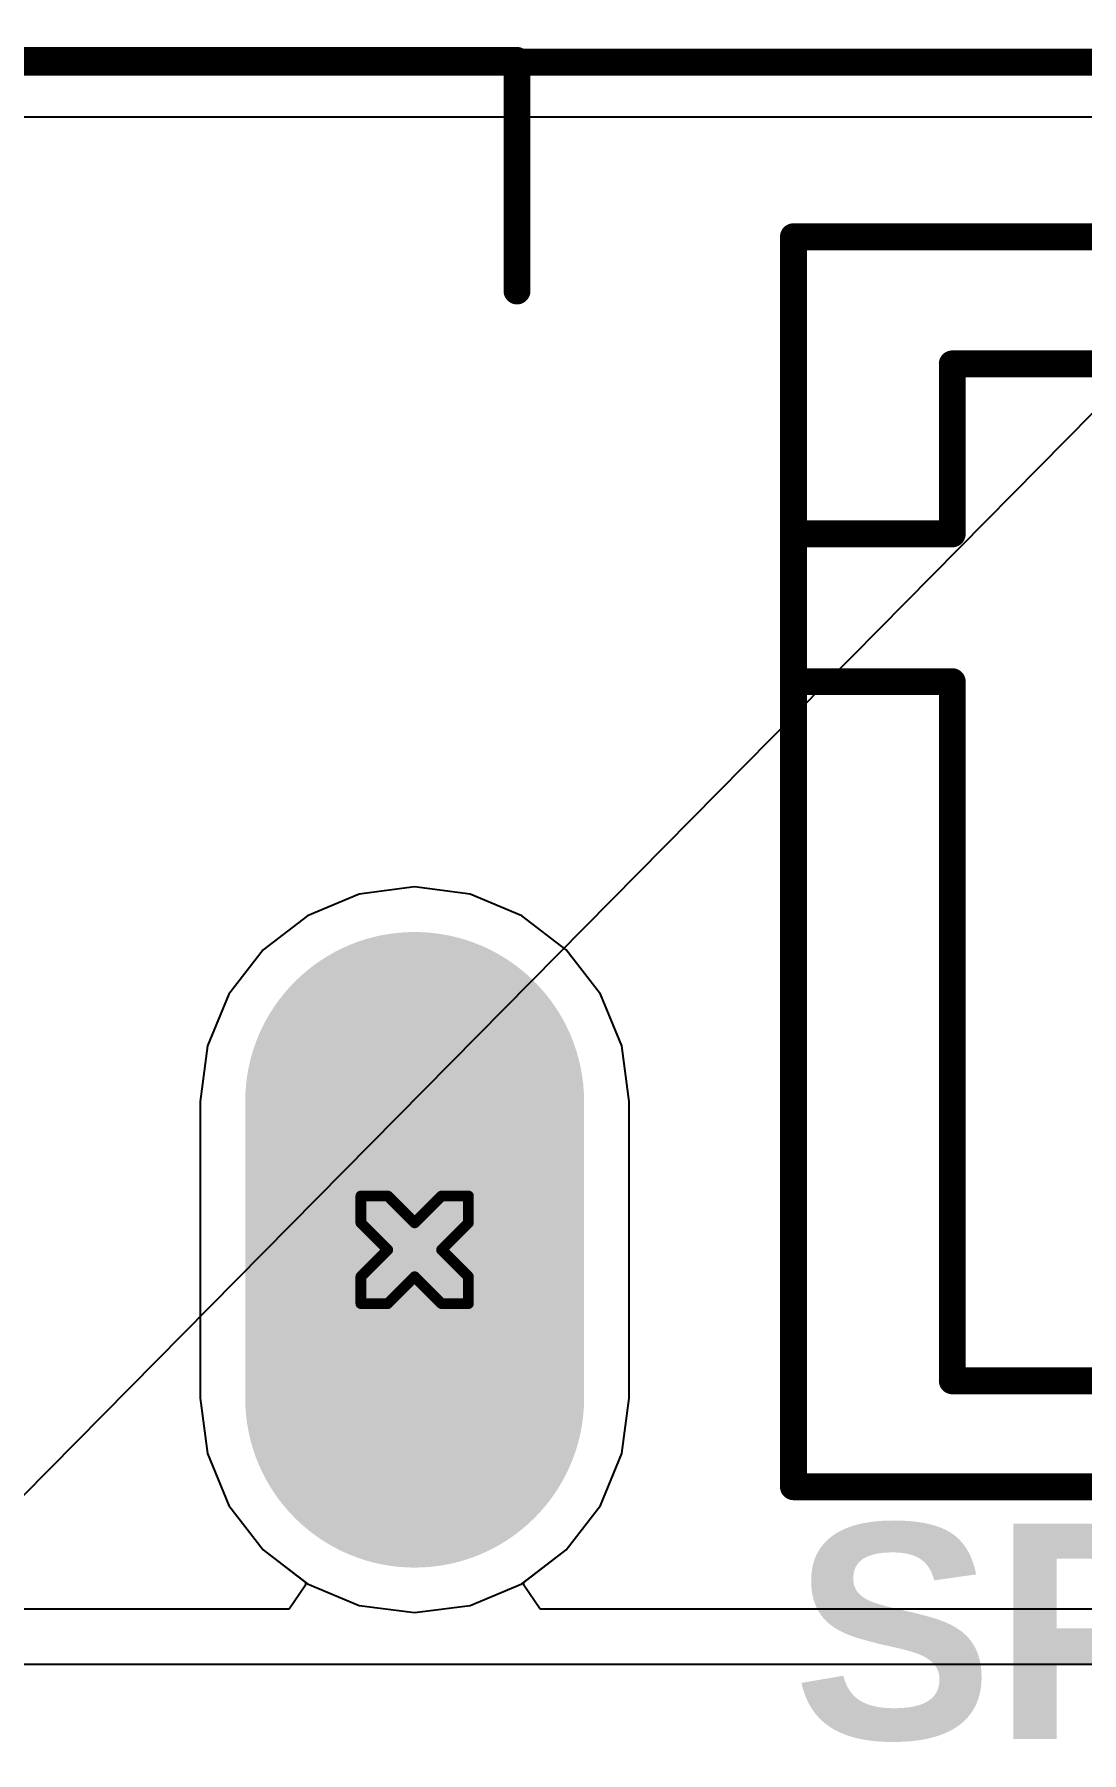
# Model space of a CAD drawing. Header units: inches. Extents: x 0 to 5271, y 0 to 5417.
# Drawn here: x 18.98 to 23.93, y 102.02 to 110.13 of the extents above; entities that cross this region are included whole.
import ezdxf

# ---------------------------------------------------------------- set-up
doc = ezdxf.new("R2010")
doc.units = ezdxf.units.IN
for name, color, linetype in [('Board_Outline', 216, 'Continuous'), ('Bottom Layer', 5, 'Continuous'), ('Bottom Solder', 6, 'Continuous'), ('Drill Drawing', 1, 'Continuous'), ('L2_GND1', 16, 'Continuous'), ('L3_SIG1', 76, 'Continuous'), ('L4_PWR', 90, 'Continuous'), ('L5_GND2', 156, 'Continuous'), ('L6_SIG2', 130, 'Continuous'), ('L7_GND3', 216, 'Continuous'), ('Multi-Layer', 9, 'Continuous'), ('Pad Holes', 156, 'Continuous'), ('Top Layer', 1, 'Continuous'), ('Top Overlay', 2, 'Continuous'), ('Top Solder', 216, 'Continuous')]:
    doc.layers.add(name, color=color, linetype=linetype)
doc.styles.add('Arial_Bold', font='', dxfattribs={"height": 0.2})
doc.styles.get('Arial_Bold').set_extended_font_data('Arial', bold=True)

# ---------------------------------------------------------------- blocks, each defined once
blk = doc.blocks.new('P____PAK_SO_8_B_128')
at = {"layer": 'Bottom Solder'}
blk.add_line((-0.4214, 2.1889), (-5326.4687, 5267.0555), dxfattribs=at)
blk = doc.blocks.new('HC_XH_2A_G_168')
at = {"layer": 'Bottom Layer'}
blk.add_hatch(color=5, dxfattribs=at).paths.add_polyline_path([(-2.0121, 0.75), (-0.4881, 0.75), (-0.4881, -0.75), (-2.0121, -0.75)])
h = blk.add_hatch(color=5, dxfattribs=at)
edge = h.paths.add_edge_path()
edge.add_arc((1.25, 0), 0.75, 0, 360)
at = {"layer": 'Bottom Solder'}
blk.add_hatch(color=6, dxfattribs=at).paths.add_polyline_path([(-2.0621, 0.8), (-0.4381, 0.8), (-0.4381, -0.8), (-2.0621, -0.8)])
h = blk.add_hatch(color=6, dxfattribs=at)
edge = h.paths.add_edge_path()
edge.add_arc((1.25, 0), 0.8, 0, 360)
at = {"layer": 'L2_GND1'}
blk.add_hatch(color=16, dxfattribs=at).paths.add_polyline_path([(-2.0121, 0.75), (-0.4881, 0.75), (-0.4881, -0.75), (-2.0121, -0.75)])
h = blk.add_hatch(color=16, dxfattribs=at)
edge = h.paths.add_edge_path()
edge.add_arc((1.25, 0), 0.75, 0, 360)
at = {"layer": 'L3_SIG1'}
blk.add_hatch(color=76, dxfattribs=at).paths.add_polyline_path([(-2.0121, 0.75), (-0.4881, 0.75), (-0.4881, -0.75), (-2.0121, -0.75)])
h = blk.add_hatch(color=76, dxfattribs=at)
edge = h.paths.add_edge_path()
edge.add_arc((1.25, 0), 0.75, 0, 360)
at = {"layer": 'L4_PWR'}
blk.add_hatch(color=90, dxfattribs=at).paths.add_polyline_path([(-2.0121, 0.75), (-0.4881, 0.75), (-0.4881, -0.75), (-2.0121, -0.75)])
h = blk.add_hatch(color=90, dxfattribs=at)
edge = h.paths.add_edge_path()
edge.add_arc((1.25, 0), 0.75, 0, 360)
at = {"layer": 'L5_GND2'}
blk.add_hatch(color=156, dxfattribs=at).paths.add_polyline_path([(-2.0121, 0.75), (-0.4881, 0.75), (-0.4881, -0.75), (-2.0121, -0.75)])
h = blk.add_hatch(color=156, dxfattribs=at)
edge = h.paths.add_edge_path()
edge.add_arc((1.25, 0), 0.75, 0, 360)
at = {"layer": 'L6_SIG2'}
blk.add_hatch(color=130, dxfattribs=at).paths.add_polyline_path([(-2.0121, 0.75), (-0.4881, 0.75), (-0.4881, -0.75), (-2.0121, -0.75)])
h = blk.add_hatch(color=130, dxfattribs=at)
edge = h.paths.add_edge_path()
edge.add_arc((1.25, 0), 0.75, 0, 360)
at = {"layer": 'L7_GND3'}
blk.add_hatch(color=216, dxfattribs=at).paths.add_polyline_path([(-2.0121, 0.75), (-0.4881, 0.75), (-0.4881, -0.75), (-2.0121, -0.75)])
h = blk.add_hatch(color=216, dxfattribs=at)
edge = h.paths.add_edge_path()
edge.add_arc((1.25, 0), 0.75, 0, 360)
at = {"layer": 'Multi-Layer'}
blk.add_hatch(color=9, dxfattribs=at).paths.add_polyline_path([(-2.0121, 0.75), (-0.4881, 0.75), (-0.4881, -0.75), (-2.0121, -0.75)])
h = blk.add_hatch(color=9, dxfattribs=at)
edge = h.paths.add_edge_path()
edge.add_arc((1.25, 0), 0.75, 0, 360)
at = {"layer": 'Pad Holes'}
h = blk.add_hatch(color=7, dxfattribs=at)
edge = h.paths.add_edge_path()
edge.add_arc((-1.2501, 0), 0.45, 0, 360)
h = blk.add_hatch(color=7, dxfattribs=at)
edge = h.paths.add_edge_path()
edge.add_arc((1.2501, 0), 0.45, 0, 360)
at = {"layer": 'Top Layer'}
blk.add_hatch(color=1, dxfattribs=at).paths.add_polyline_path([(-2.0121, 0.75), (-0.4881, 0.75), (-0.4881, -0.75), (-2.0121, -0.75)])
h = blk.add_hatch(color=1, dxfattribs=at)
edge = h.paths.add_edge_path()
edge.add_arc((1.25, 0), 0.75, 0, 360)
at = {"layer": 'Top Solder'}
blk.add_hatch(color=216, dxfattribs=at).paths.add_polyline_path([(-2.0621, 0.8), (-0.4381, 0.8), (-0.4381, -0.8), (-2.0621, -0.8)])
h = blk.add_hatch(color=216, dxfattribs=at)
edge = h.paths.add_edge_path()
edge.add_arc((1.25, 0), 0.8, 0, 360)
at = {"layer": 'Top Overlay'}
for points in [[(3.75, 3.5, 0.127, 0.127, 0), (-3.7501, 3.5, 0.127, 0.127, 0)], [(-3.7501, 3.5, 0.127, 0.127, 0), (-3.7501, -2.4, 0.127, 0.127, 0)], [(3.7499, 3.5, 0.127, 0.127, 0), (3.7499, -2.4, 0.127, 0.127, 0)], [(-3, 3, 0.127, 0.127, 0), (-3, -0.3, 0.127, 0.127, 0)], [(2.9999, 3, 0.127, 0.127, 0), (-3, 3, 0.127, 0.127, 0)], [(2.9999, 3, 0.127, 0.127, 0), (2.9999, -0.3, 0.127, 0.127, 0)], [(-3, -0.3, 0.127, 0.127, 0), (-3.7501, -0.3, 0.127, 0.127, 0)], [(3.7499, -0.3, 0.127, 0.127, 0), (2.9999, -0.3, 0.127, 0.127, 0)], [(-3, -0.9974, 0.127, 0.127, 0), (-3.7501, -0.9974, 0.127, 0.127, 0)], [(-3, -0.9974, 0.127, 0.127, 0), (-3, -1.8, 0.127, 0.127, 0)], [(3.75, -0.9974, 0.127, 0.127, 0), (2.9999, -0.9974, 0.127, 0.127, 0)], [(2.9999, -0.9974, 0.127, 0.127, 0), (2.9999, -1.8, 0.127, 0.127, 0)], [(-2, -1.8, 0.127, 0.127, 0), (-3, -1.8, 0.127, 0.127, 0)], [(-2, -1.8, 0.127, 0.127, 0), (-2, -2.4, 0.127, 0.127, 0)], [(-1.0003, -1.8, 0.127, 0.127, 0), (-1.0003, -2.4, 0.127, 0.127, 0)], [(1, -1.8, 0.127, 0.127, 0), (-1.0003, -1.8, 0.127, 0.127, 0)], [(1, -1.8, 0.127, 0.127, 0), (1, -2.4, 0.127, 0.127, 0)], [(2.9999, -1.8, 0.127, 0.127, 0), (1.9999, -1.8, 0.127, 0.127, 0)], [(1.9999, -1.8, 0.127, 0.127, 0), (1.9999, -2.4, 0.127, 0.127, 0)], [(3.75, -2.4, 0.127, 0.127, 0), (-3.7501, -2.4, 0.127, 0.127, 0)]]:
    blk.add_lwpolyline(points, format="xyseb", dxfattribs=at)
for points in [[(-3.7819, 3.5, 0.0635, 0.0635, 1), (-3.7184, 3.5, 0.0635, 0.0635, 1)], [(-3.7819, 3.5, 0.0635, 0.0635, 1), (-3.7184, 3.5, 0.0635, 0.0635, 1)], [(3.7182, 3.5, 0.0635, 0.0635, 1), (3.7817, 3.5, 0.0635, 0.0635, 1)], [(3.7182, 3.5, 0.0635, 0.0635, 1), (3.7817, 3.5, 0.0635, 0.0635, 1)], [(-3.0318, 3, 0.0635, 0.0635, 1), (-2.9683, 3, 0.0635, 0.0635, 1)], [(-3.0318, 3, 0.0635, 0.0635, 1), (-2.9683, 3, 0.0635, 0.0635, 1)], [(2.9682, 3, 0.0635, 0.0635, 1), (3.0317, 3, 0.0635, 0.0635, 1)], [(2.9682, 3, 0.0635, 0.0635, 1), (3.0317, 3, 0.0635, 0.0635, 1)], [(-3.7818, -0.3, 0.0635, 0.0635, 1), (-3.7183, -0.3, 0.0635, 0.0635, 1)], [(-3.0318, -0.3, 0.0635, 0.0635, 1), (-2.9683, -0.3, 0.0635, 0.0635, 1)], [(-3.0318, -0.3, 0.0635, 0.0635, 1), (-2.9683, -0.3, 0.0635, 0.0635, 1)], [(2.9682, -0.3, 0.0635, 0.0635, 1), (3.0317, -0.3, 0.0635, 0.0635, 1)], [(2.9682, -0.3, 0.0635, 0.0635, 1), (3.0317, -0.3, 0.0635, 0.0635, 1)], [(3.7182, -0.3, 0.0635, 0.0635, 1), (3.7817, -0.3, 0.0635, 0.0635, 1)], [(-3.7819, -0.9974, 0.0635, 0.0635, 1), (-3.7184, -0.9974, 0.0635, 0.0635, 1)], [(-3.0318, -0.9974, 0.0635, 0.0635, 1), (-2.9683, -0.9974, 0.0635, 0.0635, 1)], [(-3.0318, -0.9974, 0.0635, 0.0635, 1), (-2.9683, -0.9974, 0.0635, 0.0635, 1)], [(2.9682, -0.9974, 0.0635, 0.0635, 1), (3.0317, -0.9974, 0.0635, 0.0635, 1)], [(2.9682, -0.9974, 0.0635, 0.0635, 1), (3.0317, -0.9974, 0.0635, 0.0635, 1)], [(3.7182, -0.9974, 0.0635, 0.0635, 1), (3.7817, -0.9974, 0.0635, 0.0635, 1)], [(-3.0318, -1.8, 0.0635, 0.0635, 1), (-2.9683, -1.8, 0.0635, 0.0635, 1)], [(-3.0318, -1.8, 0.0635, 0.0635, 1), (-2.9683, -1.8, 0.0635, 0.0635, 1)], [(-2.0318, -1.8, 0.0635, 0.0635, 1), (-1.9683, -1.8, 0.0635, 0.0635, 1)], [(-2.0318, -1.8, 0.0635, 0.0635, 1), (-1.9683, -1.8, 0.0635, 0.0635, 1)], [(-1.0321, -1.8, 0.0635, 0.0635, 1), (-0.9686, -1.8, 0.0635, 0.0635, 1)], [(-1.0321, -1.8, 0.0635, 0.0635, 1), (-0.9686, -1.8, 0.0635, 0.0635, 1)], [(0.9682, -1.8, 0.0635, 0.0635, 1), (1.0317, -1.8, 0.0635, 0.0635, 1)], [(0.9682, -1.8, 0.0635, 0.0635, 1), (1.0317, -1.8, 0.0635, 0.0635, 1)], [(1.9681, -1.8, 0.0635, 0.0635, 1), (2.0316, -1.8, 0.0635, 0.0635, 1)], [(1.9681, -1.8, 0.0635, 0.0635, 1), (2.0316, -1.8, 0.0635, 0.0635, 1)], [(2.9682, -1.8, 0.0635, 0.0635, 1), (3.0317, -1.8, 0.0635, 0.0635, 1)], [(2.9682, -1.8, 0.0635, 0.0635, 1), (3.0317, -1.8, 0.0635, 0.0635, 1)], [(-3.7819, -2.4, 0.0635, 0.0635, 1), (-3.7184, -2.4, 0.0635, 0.0635, 1)], [(-3.7819, -2.4, 0.0635, 0.0635, 1), (-3.7184, -2.4, 0.0635, 0.0635, 1)], [(-2.0318, -2.4, 0.0635, 0.0635, 1), (-1.9683, -2.4, 0.0635, 0.0635, 1)], [(-1.0321, -2.4, 0.0635, 0.0635, 1), (-0.9686, -2.4, 0.0635, 0.0635, 1)], [(0.9682, -2.4, 0.0635, 0.0635, 1), (1.0317, -2.4, 0.0635, 0.0635, 1)], [(1.9681, -2.4, 0.0635, 0.0635, 1), (2.0316, -2.4, 0.0635, 0.0635, 1)], [(3.7182, -2.4, 0.0635, 0.0635, 1), (3.7817, -2.4, 0.0635, 0.0635, 1)], [(3.7182, -2.4, 0.0635, 0.0635, 1), (3.7817, -2.4, 0.0635, 0.0635, 1)]]:
    blk.add_lwpolyline(points, format="xyseb", close=True, dxfattribs=at)
blk = doc.blocks.new('DC_053D_25A_527')
at = {"layer": 'Bottom Layer'}
h = blk.add_hatch(color=5, dxfattribs=at)
edge = h.paths.add_edge_path()
edge.add_arc((4.8, 1.175), 0.75, 180, 360)
edge.add_line((5.55, 1.175), (5.55, 2.575))
edge.add_arc((4.8, 2.575), 0.75, 0, 180)
edge.add_line((4.05, 2.575), (4.05, 1.175))
at = {"layer": 'Bottom Solder'}
h = blk.add_hatch(color=6, dxfattribs=at)
edge = h.paths.add_edge_path()
edge.add_arc((4.8, 1.175), 0.8, 180, 360)
edge.add_line((5.6, 1.175), (5.6, 2.575))
edge.add_arc((4.8, 2.575), 0.8, 0, 180)
edge.add_line((4, 2.575), (4, 1.175))
at = {"layer": 'L2_GND1'}
h = blk.add_hatch(color=16, dxfattribs=at)
edge = h.paths.add_edge_path()
edge.add_arc((4.8, 1.175), 0.75, 180, 360)
edge.add_line((5.55, 1.175), (5.55, 2.575))
edge.add_arc((4.8, 2.575), 0.75, 0, 180)
edge.add_line((4.05, 2.575), (4.05, 1.175))
at = {"layer": 'L3_SIG1'}
h = blk.add_hatch(color=76, dxfattribs=at)
edge = h.paths.add_edge_path()
edge.add_arc((4.8, 1.175), 0.75, 180, 360)
edge.add_line((5.55, 1.175), (5.55, 2.575))
edge.add_arc((4.8, 2.575), 0.75, 0, 180)
edge.add_line((4.05, 2.575), (4.05, 1.175))
at = {"layer": 'L4_PWR'}
h = blk.add_hatch(color=90, dxfattribs=at)
edge = h.paths.add_edge_path()
edge.add_arc((4.8, 1.175), 0.75, 180, 360)
edge.add_line((5.55, 1.175), (5.55, 2.575))
edge.add_arc((4.8, 2.575), 0.75, 0, 180)
edge.add_line((4.05, 2.575), (4.05, 1.175))
at = {"layer": 'L5_GND2'}
h = blk.add_hatch(color=156, dxfattribs=at)
edge = h.paths.add_edge_path()
edge.add_arc((4.8, 1.175), 0.75, 180, 360)
edge.add_line((5.55, 1.175), (5.55, 2.575))
edge.add_arc((4.8, 2.575), 0.75, 0, 180)
edge.add_line((4.05, 2.575), (4.05, 1.175))
at = {"layer": 'L6_SIG2'}
h = blk.add_hatch(color=130, dxfattribs=at)
edge = h.paths.add_edge_path()
edge.add_arc((4.8, 1.175), 0.75, 180, 360)
edge.add_line((5.55, 1.175), (5.55, 2.575))
edge.add_arc((4.8, 2.575), 0.75, 0, 180)
edge.add_line((4.05, 2.575), (4.05, 1.175))
at = {"layer": 'L7_GND3'}
h = blk.add_hatch(color=216, dxfattribs=at)
edge = h.paths.add_edge_path()
edge.add_arc((4.8, 1.175), 0.75, 180, 360)
edge.add_line((5.55, 1.175), (5.55, 2.575))
edge.add_arc((4.8, 2.575), 0.75, 0, 180)
edge.add_line((4.05, 2.575), (4.05, 1.175))
at = {"layer": 'Multi-Layer'}
h = blk.add_hatch(color=9, dxfattribs=at)
edge = h.paths.add_edge_path()
edge.add_arc((4.8, 1.175), 0.75, 180, 360)
edge.add_line((5.55, 1.175), (5.55, 2.575))
edge.add_arc((4.8, 2.575), 0.75, 0, 180)
edge.add_line((4.05, 2.575), (4.05, 1.175))
at = {"layer": 'Pad Holes'}
h = blk.add_hatch(color=7, dxfattribs=at)
edge = h.paths.add_edge_path()
edge.add_arc((4.8, 1.285), 0.41, 180, 360)
edge.add_line((5.21, 1.285), (5.21, 2.465))
edge.add_arc((4.8, 2.465), 0.41, 0, 180)
edge.add_line((4.39, 2.465), (4.39, 1.285))
at = {"layer": 'Top Layer'}
h = blk.add_hatch(color=1, dxfattribs=at)
edge = h.paths.add_edge_path()
edge.add_arc((4.8, 1.175), 0.75, 180, 360)
edge.add_line((5.55, 1.175), (5.55, 2.575))
edge.add_arc((4.8, 2.575), 0.75, 0, 180)
edge.add_line((4.05, 2.575), (4.05, 1.175))
at = {"layer": 'Top Solder'}
h = blk.add_hatch(color=216, dxfattribs=at)
edge = h.paths.add_edge_path()
edge.add_arc((4.8, 1.175), 0.8, 180, 360)
edge.add_line((5.6, 1.175), (5.6, 2.575))
edge.add_arc((4.8, 2.575), 0.8, 0, 180)
edge.add_line((4, 2.575), (4, 1.175))
at = {"layer": 'Top Overlay'}
for points in [[(-0.0001, 7.489, 0.127, 0.127, 0), (5.2831, 7.489, 0.127, 0.127, 0)], [(5.2831, 6.4008, 0.127, 0.127, 0), (5.2831, 7.489, 0.127, 0.127, 0)]]:
    blk.add_lwpolyline(points, format="xyseb", dxfattribs=at)
for points in [[(5.2514, 7.489, 0.0635, 0.0635, 1), (5.3149, 7.489, 0.0635, 0.0635, 1)], [(5.2514, 7.489, 0.0635, 0.0635, 1), (5.3149, 7.489, 0.0635, 0.0635, 1)], [(5.2514, 6.4008, 0.0635, 0.0635, 1), (5.3149, 6.4008, 0.0635, 0.0635, 1)]]:
    blk.add_lwpolyline(points, format="xyseb", close=True, dxfattribs=at)

msp = doc.modelspace()

# ---------------------------------------------------------------- linework, layer by layer
at = {"layer": 'Board_Outline'}
msp.add_lwpolyline([(0, 110, 0.127, 0.127, 0), (150, 110, 0.127, 0.127, 0)], format="xyseb", dxfattribs=at)
at = {"layer": 'Bottom Layer'}
for p, q in [((0.259, 109.741), (40.3076, 109.741)), ((20.776, 106.1067), (20.5139, 106.0722)), ((21.0381, 106.0722), (20.776, 106.1067)), ((20.5139, 106.0722), (20.2697, 105.971)), ((21.2824, 105.971), (21.0381, 106.0722)), ((20.2697, 105.971), (20.06, 105.8101)), ((21.4921, 105.8101), (21.2824, 105.971)), ((20.06, 105.8101), (19.899, 105.6003)), ((21.653, 105.6003), (21.4921, 105.8101)), ((19.899, 105.6003), (19.7979, 105.3561)), ((21.7542, 105.3561), (21.653, 105.6003)), ((19.7979, 105.3561), (19.7634, 105.094)), ((21.7887, 105.094), (21.7542, 105.3561)), ((19.7634, 105.094), (19.7634, 103.694)), ((21.7887, 103.694), (21.7887, 105.094)), ((19.7634, 103.694), (19.7979, 103.4319)), ((21.7542, 103.4319), (21.7887, 103.694)), ((19.7979, 103.4319), (19.899, 103.1877)), ((21.653, 103.1877), (21.7542, 103.4319)), ((19.899, 103.1877), (20.06, 102.9779)), ((21.4921, 102.9779), (21.653, 103.1877)), ((20.06, 102.9779), (20.2697, 102.817)), ((21.2824, 102.817), (21.4921, 102.9779)), ((20.2697, 102.817), (20.5139, 102.7158)), ((21.0381, 102.7158), (21.2824, 102.817)), ((20.5139, 102.7158), (20.776, 102.6813)), ((20.776, 102.6813), (21.0381, 102.7158))]:
    msp.add_line(p, q, dxfattribs=at)
at = {"layer": 'Drill Drawing'}
for points in [[(20.522, 104.521, 0.0508, 0.0508, 0), (20.522, 104.648, 0.0508, 0.0508, 0)], [(20.522, 104.648, 0.0508, 0.0508, 0), (20.649, 104.648, 0.0508, 0.0508, 0)], [(20.649, 104.648, 0.0508, 0.0508, 0), (20.776, 104.521, 0.0508, 0.0508, 0)], [(20.776, 104.521, 0.0508, 0.0508, 0), (20.903, 104.648, 0.0508, 0.0508, 0)], [(20.903, 104.648, 0.0508, 0.0508, 0), (21.03, 104.648, 0.0508, 0.0508, 0)], [(21.03, 104.521, 0.0508, 0.0508, 0), (21.03, 104.648, 0.0508, 0.0508, 0)], [(20.522, 104.521, 0.0508, 0.0508, 0), (20.649, 104.394, 0.0508, 0.0508, 0)], [(20.903, 104.394, 0.0508, 0.0508, 0), (21.03, 104.521, 0.0508, 0.0508, 0)], [(20.522, 104.267, 0.0508, 0.0508, 0), (20.649, 104.394, 0.0508, 0.0508, 0)], [(20.903, 104.394, 0.0508, 0.0508, 0), (21.03, 104.267, 0.0508, 0.0508, 0)], [(20.522, 104.14, 0.0508, 0.0508, 0), (20.522, 104.267, 0.0508, 0.0508, 0)], [(20.649, 104.14, 0.0508, 0.0508, 0), (20.776, 104.267, 0.0508, 0.0508, 0)], [(20.776, 104.267, 0.0508, 0.0508, 0), (20.903, 104.14, 0.0508, 0.0508, 0)], [(21.03, 104.14, 0.0508, 0.0508, 0), (21.03, 104.267, 0.0508, 0.0508, 0)], [(20.522, 104.14, 0.0508, 0.0508, 0), (20.649, 104.14, 0.0508, 0.0508, 0)], [(20.903, 104.14, 0.0508, 0.0508, 0), (21.03, 104.14, 0.0508, 0.0508, 0)]]:
    msp.add_lwpolyline(points, format="xyseb", dxfattribs=at)
for points in [[(20.5093, 104.648, 0.0254, 0.0254, 1), (20.5347, 104.648, 0.0254, 0.0254, 1)], [(20.5093, 104.648, 0.0254, 0.0254, 1), (20.5347, 104.648, 0.0254, 0.0254, 1)], [(20.6363, 104.648, 0.0254, 0.0254, 1), (20.6617, 104.648, 0.0254, 0.0254, 1)], [(20.6363, 104.648, 0.0254, 0.0254, 1), (20.6617, 104.648, 0.0254, 0.0254, 1)], [(20.8903, 104.648, 0.0254, 0.0254, 1), (20.9157, 104.648, 0.0254, 0.0254, 1)], [(20.8903, 104.648, 0.0254, 0.0254, 1), (20.9157, 104.648, 0.0254, 0.0254, 1)], [(21.0173, 104.648, 0.0254, 0.0254, 1), (21.0427, 104.648, 0.0254, 0.0254, 1)], [(21.0173, 104.648, 0.0254, 0.0254, 1), (21.0427, 104.648, 0.0254, 0.0254, 1)], [(20.5093, 104.521, 0.0254, 0.0254, 1), (20.5347, 104.521, 0.0254, 0.0254, 1)], [(20.5093, 104.521, 0.0254, 0.0254, 1), (20.5347, 104.521, 0.0254, 0.0254, 1)], [(20.7633, 104.521, 0.0254, 0.0254, 1), (20.7887, 104.521, 0.0254, 0.0254, 1)], [(20.7633, 104.521, 0.0254, 0.0254, 1), (20.7887, 104.521, 0.0254, 0.0254, 1)], [(21.0173, 104.521, 0.0254, 0.0254, 1), (21.0427, 104.521, 0.0254, 0.0254, 1)], [(21.0173, 104.521, 0.0254, 0.0254, 1), (21.0427, 104.521, 0.0254, 0.0254, 1)], [(20.6363, 104.394, 0.0254, 0.0254, 1), (20.6617, 104.394, 0.0254, 0.0254, 1)], [(20.6363, 104.394, 0.0254, 0.0254, 1), (20.6617, 104.394, 0.0254, 0.0254, 1)], [(20.8903, 104.394, 0.0254, 0.0254, 1), (20.9157, 104.394, 0.0254, 0.0254, 1)], [(20.8903, 104.394, 0.0254, 0.0254, 1), (20.9157, 104.394, 0.0254, 0.0254, 1)], [(20.5093, 104.267, 0.0254, 0.0254, 1), (20.5347, 104.267, 0.0254, 0.0254, 1)], [(20.5093, 104.267, 0.0254, 0.0254, 1), (20.5347, 104.267, 0.0254, 0.0254, 1)], [(20.7633, 104.267, 0.0254, 0.0254, 1), (20.7887, 104.267, 0.0254, 0.0254, 1)], [(20.7633, 104.267, 0.0254, 0.0254, 1), (20.7887, 104.267, 0.0254, 0.0254, 1)], [(21.0173, 104.267, 0.0254, 0.0254, 1), (21.0427, 104.267, 0.0254, 0.0254, 1)], [(21.0173, 104.267, 0.0254, 0.0254, 1), (21.0427, 104.267, 0.0254, 0.0254, 1)], [(20.5093, 104.14, 0.0254, 0.0254, 1), (20.5347, 104.14, 0.0254, 0.0254, 1)], [(20.5093, 104.14, 0.0254, 0.0254, 1), (20.5347, 104.14, 0.0254, 0.0254, 1)], [(20.6363, 104.14, 0.0254, 0.0254, 1), (20.6617, 104.14, 0.0254, 0.0254, 1)], [(20.6363, 104.14, 0.0254, 0.0254, 1), (20.6617, 104.14, 0.0254, 0.0254, 1)], [(20.8903, 104.14, 0.0254, 0.0254, 1), (20.9157, 104.14, 0.0254, 0.0254, 1)], [(20.8903, 104.14, 0.0254, 0.0254, 1), (20.9157, 104.14, 0.0254, 0.0254, 1)], [(21.0173, 104.14, 0.0254, 0.0254, 1), (21.0427, 104.14, 0.0254, 0.0254, 1)], [(21.0173, 104.14, 0.0254, 0.0254, 1), (21.0427, 104.14, 0.0254, 0.0254, 1)]]:
    msp.add_lwpolyline(points, format="xyseb", close=True, dxfattribs=at)
at = {"layer": 'L2_GND1'}
for p, q in [((0.259, 109.741), (40.3076, 109.741)), ((20.776, 106.1067), (20.5139, 106.0722)), ((21.0381, 106.0722), (20.776, 106.1067)), ((20.5139, 106.0722), (20.2697, 105.971)), ((21.2824, 105.971), (21.0381, 106.0722)), ((20.2697, 105.971), (20.06, 105.8101)), ((21.4921, 105.8101), (21.2824, 105.971)), ((20.06, 105.8101), (19.899, 105.6003)), ((21.653, 105.6003), (21.4921, 105.8101)), ((19.899, 105.6003), (19.7979, 105.3561)), ((21.7542, 105.3561), (21.653, 105.6003)), ((19.7979, 105.3561), (19.7634, 105.094)), ((21.7887, 105.094), (21.7542, 105.3561)), ((19.7634, 105.094), (19.7634, 103.694)), ((21.7887, 103.694), (21.7887, 105.094)), ((19.7634, 103.694), (19.7979, 103.4319)), ((21.7542, 103.4319), (21.7887, 103.694)), ((19.7979, 103.4319), (19.899, 103.1877)), ((21.653, 103.1877), (21.7542, 103.4319)), ((19.899, 103.1877), (20.06, 102.9779)), ((21.4921, 102.9779), (21.653, 103.1877)), ((20.06, 102.9779), (20.2697, 102.817)), ((21.2824, 102.817), (21.4921, 102.9779)), ((20.2697, 102.817), (20.5139, 102.7158)), ((21.0381, 102.7158), (21.2824, 102.817)), ((20.5139, 102.7158), (20.776, 102.6813)), ((20.776, 102.6813), (21.0381, 102.7158))]:
    msp.add_line(p, q, dxfattribs=at)
at = {"layer": 'L3_SIG1'}
for p, q in [((0.259, 109.741), (40.3076, 109.741)), ((20.776, 106.1067), (20.5139, 106.0722)), ((21.0381, 106.0722), (20.776, 106.1067)), ((20.5139, 106.0722), (20.2697, 105.971)), ((21.2824, 105.971), (21.0381, 106.0722)), ((20.2697, 105.971), (20.06, 105.8101)), ((21.4921, 105.8101), (21.2824, 105.971)), ((20.06, 105.8101), (19.899, 105.6003)), ((21.653, 105.6003), (21.4921, 105.8101)), ((19.899, 105.6003), (19.7979, 105.3561)), ((21.7542, 105.3561), (21.653, 105.6003)), ((19.7979, 105.3561), (19.7634, 105.094)), ((21.7887, 105.094), (21.7542, 105.3561)), ((19.7634, 105.094), (19.7634, 103.694)), ((21.7887, 103.694), (21.7887, 105.094)), ((19.7634, 103.694), (19.7979, 103.4319)), ((21.7542, 103.4319), (21.7887, 103.694)), ((19.7979, 103.4319), (19.899, 103.1877)), ((21.653, 103.1877), (21.7542, 103.4319)), ((19.899, 103.1877), (20.06, 102.9779)), ((21.4921, 102.9779), (21.653, 103.1877)), ((20.06, 102.9779), (20.2697, 102.817)), ((21.2824, 102.817), (21.4921, 102.9779)), ((20.2697, 102.817), (20.5139, 102.7158)), ((21.0381, 102.7158), (21.2824, 102.817)), ((20.5139, 102.7158), (20.776, 102.6813)), ((20.776, 102.6813), (21.0381, 102.7158))]:
    msp.add_line(p, q, dxfattribs=at)
at = {"layer": 'L4_PWR'}
for p, q in [((0.259, 109.741), (40.3076, 109.741)), ((20.776, 106.1067), (20.5139, 106.0722)), ((21.0381, 106.0722), (20.776, 106.1067)), ((20.5139, 106.0722), (20.2697, 105.971)), ((21.2824, 105.971), (21.0381, 106.0722)), ((20.2697, 105.971), (20.06, 105.8101)), ((21.4921, 105.8101), (21.2824, 105.971)), ((20.06, 105.8101), (19.899, 105.6003)), ((21.653, 105.6003), (21.4921, 105.8101)), ((19.899, 105.6003), (19.7979, 105.3561)), ((21.7542, 105.3561), (21.653, 105.6003)), ((19.7979, 105.3561), (19.7634, 105.094)), ((21.7887, 105.094), (21.7542, 105.3561)), ((19.7634, 105.094), (19.7634, 103.694)), ((21.7887, 103.694), (21.7887, 105.094)), ((19.7634, 103.694), (19.7979, 103.4319)), ((21.7542, 103.4319), (21.7887, 103.694)), ((19.7979, 103.4319), (19.899, 103.1877)), ((21.653, 103.1877), (21.7542, 103.4319)), ((19.899, 103.1877), (20.06, 102.9779)), ((21.4921, 102.9779), (21.653, 103.1877)), ((20.06, 102.9779), (20.2604, 102.8242)), ((21.2917, 102.8242), (21.4921, 102.9779)), ((20.2607, 102.8103), (20.1834, 102.6972)), ((20.2604, 102.8242), (20.2607, 102.8103)), ((21.2913, 102.8103), (21.2917, 102.8242)), ((21.3687, 102.6972), (21.2913, 102.8103)), ((20.1834, 102.6972), (16.9672, 102.6972)), ((32.2265, 102.6972), (21.3687, 102.6972)), ((0.3048, 102.4382), (32.2265, 102.4382))]:
    msp.add_line(p, q, dxfattribs=at)
at = {"layer": 'L5_GND2'}
for p, q in [((0.259, 109.741), (40.3076, 109.741)), ((20.776, 106.1067), (20.5139, 106.0722)), ((21.0381, 106.0722), (20.776, 106.1067)), ((20.5139, 106.0722), (20.2697, 105.971)), ((21.2824, 105.971), (21.0381, 106.0722)), ((20.2697, 105.971), (20.06, 105.8101)), ((21.4921, 105.8101), (21.2824, 105.971)), ((20.06, 105.8101), (19.899, 105.6003)), ((21.653, 105.6003), (21.4921, 105.8101)), ((19.899, 105.6003), (19.7979, 105.3561)), ((21.7542, 105.3561), (21.653, 105.6003)), ((19.7979, 105.3561), (19.7634, 105.094)), ((21.7887, 105.094), (21.7542, 105.3561)), ((19.7634, 105.094), (19.7634, 103.694)), ((21.7887, 103.694), (21.7887, 105.094)), ((19.7634, 103.694), (19.7979, 103.4319)), ((21.7542, 103.4319), (21.7887, 103.694)), ((19.7979, 103.4319), (19.899, 103.1877)), ((21.653, 103.1877), (21.7542, 103.4319)), ((19.899, 103.1877), (20.06, 102.9779)), ((21.4921, 102.9779), (21.653, 103.1877)), ((20.06, 102.9779), (20.2697, 102.817)), ((21.2824, 102.817), (21.4921, 102.9779)), ((20.2697, 102.817), (20.5139, 102.7158)), ((21.0381, 102.7158), (21.2824, 102.817)), ((20.5139, 102.7158), (20.776, 102.6813)), ((20.776, 102.6813), (21.0381, 102.7158))]:
    msp.add_line(p, q, dxfattribs=at)
at = {"layer": 'L6_SIG2'}
for p, q in [((0.259, 109.741), (40.3076, 109.741)), ((20.776, 106.1067), (20.5139, 106.0722)), ((21.0381, 106.0722), (20.776, 106.1067)), ((20.5139, 106.0722), (20.2697, 105.971)), ((21.2824, 105.971), (21.0381, 106.0722)), ((20.2697, 105.971), (20.06, 105.8101)), ((21.4921, 105.8101), (21.2824, 105.971)), ((20.06, 105.8101), (19.899, 105.6003)), ((21.653, 105.6003), (21.4921, 105.8101)), ((19.899, 105.6003), (19.7979, 105.3561)), ((21.7542, 105.3561), (21.653, 105.6003)), ((19.7979, 105.3561), (19.7634, 105.094)), ((21.7887, 105.094), (21.7542, 105.3561)), ((19.7634, 105.094), (19.7634, 103.694)), ((21.7887, 103.694), (21.7887, 105.094)), ((19.7634, 103.694), (19.7979, 103.4319)), ((21.7542, 103.4319), (21.7887, 103.694)), ((19.7979, 103.4319), (19.899, 103.1877)), ((21.653, 103.1877), (21.7542, 103.4319)), ((19.899, 103.1877), (20.06, 102.9779)), ((21.4921, 102.9779), (21.653, 103.1877)), ((20.06, 102.9779), (20.2697, 102.817)), ((21.2824, 102.817), (21.4921, 102.9779)), ((20.2697, 102.817), (20.5139, 102.7158)), ((21.0381, 102.7158), (21.2824, 102.817)), ((20.5139, 102.7158), (20.776, 102.6813)), ((20.776, 102.6813), (21.0381, 102.7158))]:
    msp.add_line(p, q, dxfattribs=at)
at = {"layer": 'L7_GND3'}
for p, q in [((0.259, 109.741), (40.3076, 109.741)), ((20.776, 106.1067), (20.5139, 106.0722)), ((21.0381, 106.0722), (20.776, 106.1067)), ((20.5139, 106.0722), (20.2697, 105.971)), ((21.2824, 105.971), (21.0381, 106.0722)), ((20.2697, 105.971), (20.06, 105.8101)), ((21.4921, 105.8101), (21.2824, 105.971)), ((20.06, 105.8101), (19.899, 105.6003)), ((21.653, 105.6003), (21.4921, 105.8101)), ((19.899, 105.6003), (19.7979, 105.3561)), ((21.7542, 105.3561), (21.653, 105.6003)), ((19.7979, 105.3561), (19.7634, 105.094)), ((21.7887, 105.094), (21.7542, 105.3561)), ((19.7634, 105.094), (19.7634, 103.694)), ((21.7887, 103.694), (21.7887, 105.094)), ((19.7634, 103.694), (19.7979, 103.4319)), ((21.7542, 103.4319), (21.7887, 103.694)), ((19.7979, 103.4319), (19.899, 103.1877)), ((21.653, 103.1877), (21.7542, 103.4319)), ((19.899, 103.1877), (20.06, 102.9779)), ((21.4921, 102.9779), (21.653, 103.1877)), ((20.06, 102.9779), (20.2697, 102.817)), ((21.2824, 102.817), (21.4921, 102.9779)), ((20.2697, 102.817), (20.5139, 102.7158)), ((21.0381, 102.7158), (21.2824, 102.817)), ((20.5139, 102.7158), (20.776, 102.6813)), ((20.776, 102.6813), (21.0381, 102.7158))]:
    msp.add_line(p, q, dxfattribs=at)
at = {"layer": 'Top Layer'}
for p, q in [((0.259, 109.741), (40.3076, 109.741)), ((20.776, 106.1067), (20.5139, 106.0722)), ((21.0381, 106.0722), (20.776, 106.1067)), ((20.5139, 106.0722), (20.2697, 105.971)), ((21.2824, 105.971), (21.0381, 106.0722)), ((20.2697, 105.971), (20.06, 105.8101)), ((21.4921, 105.8101), (21.2824, 105.971)), ((20.06, 105.8101), (19.899, 105.6003)), ((21.653, 105.6003), (21.4921, 105.8101)), ((19.899, 105.6003), (19.7979, 105.3561)), ((21.7542, 105.3561), (21.653, 105.6003)), ((19.7979, 105.3561), (19.7634, 105.094)), ((21.7887, 105.094), (21.7542, 105.3561)), ((19.7634, 105.094), (19.7634, 103.694)), ((21.7887, 103.694), (21.7887, 105.094)), ((19.7634, 103.694), (19.7979, 103.4319)), ((21.7542, 103.4319), (21.7887, 103.694)), ((19.7979, 103.4319), (19.899, 103.1877)), ((21.653, 103.1877), (21.7542, 103.4319)), ((19.899, 103.1877), (20.06, 102.9779)), ((21.4921, 102.9779), (21.653, 103.1877)), ((20.06, 102.9779), (20.2697, 102.817)), ((21.2824, 102.817), (21.4921, 102.9779)), ((20.2697, 102.817), (20.5139, 102.7158)), ((21.0381, 102.7158), (21.2824, 102.817)), ((20.5139, 102.7158), (20.776, 102.6813)), ((20.776, 102.6813), (21.0381, 102.7158))]:
    msp.add_line(p, q, dxfattribs=at)

# ---------------------------------------------------------------- block references
for name, p, rotation in [('P____PAK_SO_8_B_128', (4.191, 90.1192), 270), ('HC_XH_2A_G_168', (26.3144, 106.7757), 180)]:
    msp.add_blockref(name, p, dxfattribs=dict(rotation=rotation))
msp.add_blockref('DC_053D_25A_527', (15.976, 102.519))

# ---------------------------------------------------------------- texts
at = {"layer": 'Top Overlay', "style": 'Arial_Bold'}
msp.add_text('SPEAKER', height=1.016, rotation=360, dxfattribs=at).set_placement((22.5616, 102.0852))

doc.saveas('drawing.dxf')
